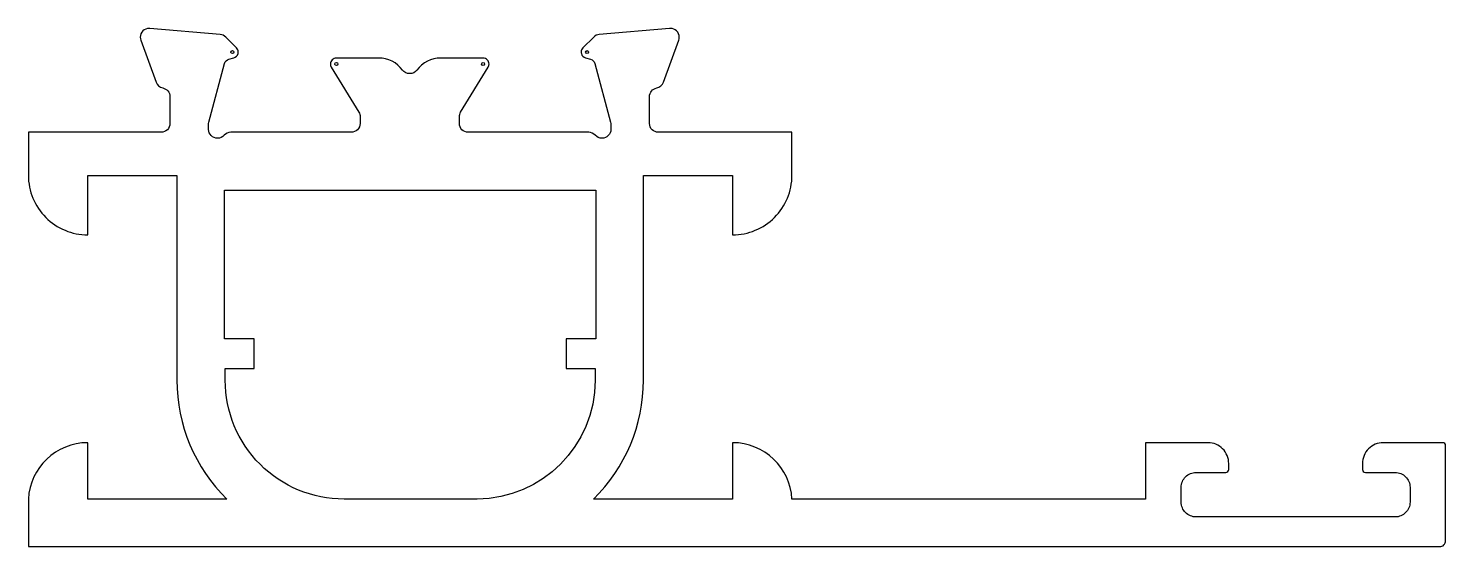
# Model space of a CAD drawing. Extents: x 700.6 to 748.3, y 602.7 to 620.2.
import ezdxf

# ---------------------------------------------------------------- set-up
doc = ezdxf.new("R2010")
doc.units = 0
doc.layers.get('0').update_dxf_attribs({"linetype": 'CONTINUOUS'})
doc.layers.add('1', color=1, linetype='CONTINUOUS')

msp = doc.modelspace()

# ---------------------------------------------------------------- linework, layer by layer
at = {"color": 0}
msp.add_line((719.39, 616.681), (715.575, 616.681), dxfattribs=at)
for points in [[(715.149, 616.981), (715.149, 617.202, -0.137852), (715.193, 617.359), (716.12, 618.877, 0.137852), (716.149, 618.981, 0.414214), (715.949, 619.181), (714.523, 619.181, 0.23746), (713.72, 618.777, -0.5033), (713.238, 618.777, 0.23746), (712.435, 619.181), (711.01, 619.181, 0.414214), (710.81, 618.981, 0.137852), (710.839, 618.877), (711.766, 617.359, -0.137852), (711.81, 617.202), (711.81, 616.981, -0.414214), (711.51, 616.681), (707.457, 616.681, 0.213422), (707.233, 616.581, -0.213422), (707.01, 616.481, -0.414214), (706.71, 616.781), (706.71, 616.942, -0.065543), (706.72, 617.02), (707.251, 619.001, -0.267949), (707.392, 619.143), (707.561, 619.188, 0.267949), (707.703, 619.33, 0.065543), (707.71, 619.381, 0.198912), (707.651, 619.523), (707.287, 619.887, 0.176327), (707.101, 619.973), (704.736, 620.18, 0.02182), (704.71, 620.181, 0.414214), (704.41, 619.881, 0.087489), (704.428, 619.779), (704.941, 618.368, 0.263725), (705.166, 618.176, -0.359508), (705.41, 617.881), (705.41, 616.981, -0.414214), (705.11, 616.681), (700.644, 616.681), (700.644, 615.231, 0.414214), (702.644, 613.231), (702.644, 615.231), (705.644, 615.231), (705.644, 608.334, 0.201566), (707.325, 604.334), (702.644, 604.334), (702.644, 606.234, 0.398751), (700.644, 604.334), (700.644, 602.734), (748.144, 602.734, 0.414214), (748.344, 602.934), (748.344, 606.134, 0.414214), (748.244, 606.234), (746.244, 606.234, 0.414214), (745.544, 605.534), (745.544, 605.334, 0.414214), (745.644, 605.234), (746.644, 605.234, -0.414214), (747.144, 604.734), (747.144, 604.234, -0.414214), (746.644, 603.734), (739.944, 603.734, -0.414214), (739.444, 604.234), (739.444, 604.734, -0.414214), (739.944, 605.234), (740.944, 605.234, 0.414214), (741.044, 605.334), (741.044, 605.534, 0.414214), (740.344, 606.234), (738.244, 606.234), (738.244, 604.334), (726.344, 604.334, 0.398748), (724.344, 606.234), (724.344, 604.334), (719.663, 604.334, 0.201566), (721.344, 608.334), (721.344, 615.231), (724.344, 615.231), (724.344, 613.231, 0.414214), (726.344, 615.231), (726.344, 616.681), (721.849, 616.681, -0.414214), (721.549, 616.981), (721.549, 617.881, -0.359508), (721.792, 618.176, 0.263725), (722.017, 618.368), (722.531, 619.779, 0.087489), (722.549, 619.881, 0.414214), (722.249, 620.181, 0.02182), (722.223, 620.18), (719.857, 619.973, 0.176327), (719.671, 619.887), (719.307, 619.523, 0.198912), (719.249, 619.381, 0.065543), (719.256, 619.33, 0.267949), (719.397, 619.188), (719.566, 619.143, -0.267949), (719.707, 619.001), (720.239, 617.02, -0.065543), (720.249, 616.942), (720.249, 616.781, -0.414214), (719.949, 616.481, -0.213422), (719.725, 616.581, 0.213422), (719.502, 616.681), (715.449, 616.681, -0.414214)], [(719.744, 609.731), (718.744, 609.731), (718.744, 608.731), (719.719, 608.731), (719.719, 608.334, -0.412353), (715.744, 604.334), (711.269, 604.334, -0.414214), (707.269, 608.334), (707.269, 608.731), (708.244, 608.731), (708.244, 609.731), (707.244, 609.731), (707.244, 614.731), (719.744, 614.731)]]:
    msp.add_lwpolyline(points, format="xyb", close=True, dxfattribs=at)
at = {"layer": '1', "color": 0}
for centre in [(707.51, 619.381), (719.449, 619.381), (711.01, 618.981), (715.949, 618.981)]:
    msp.add_circle(centre, 0.05, dxfattribs=at)

doc.saveas('drawing.dxf')
